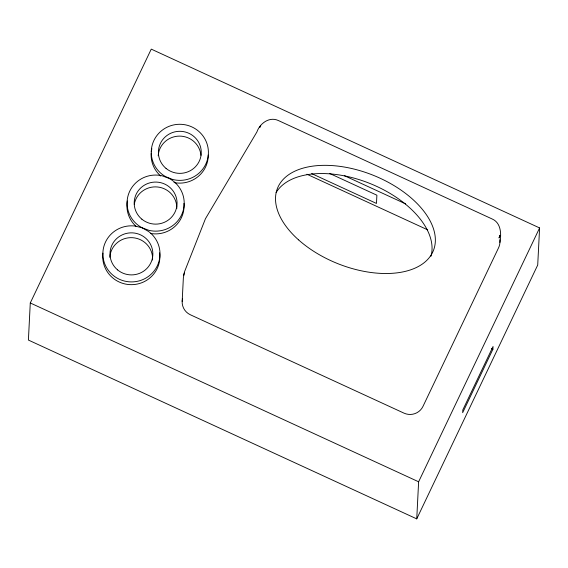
<?xml version="1.0" encoding="UTF-8"?>
<svg xmlns="http://www.w3.org/2000/svg" width="568" height="568" viewBox="0 0 568 568"><rect width="100%" height="100%" fill="white"/><g stroke="black" fill="none" stroke-linecap="round" stroke-linejoin="round"><path stroke-width="0.85" d="M30.281 302.971L28.4 340.062L416.742 518.875L537.718 265.029L539.6 227.938L151.258 49.125L30.281 302.971L418.623 481.785L416.742 518.875M182.172 301.445L183.372 277.66L184.572 271.625L205.453 218.723L256.885 131.996C259.817 123.377 269.466 116.248 278.512 120.601L492.101 218.95C501.196 222.848 501.445 234.165 499.918 242.437M492.91 349.235L493.052 346.487L462.806 409.947L462.664 412.695L492.91 349.235L491.476 348.567M184.266 272.853L183.606 275.615M418.623 481.785L539.6 227.938M344.35 175.668L405.616 203.876M329.653 173.453L376.889 195.207L376.47 203.443L311.619 173.581M306.912 174.227L427.718 229.855M182.569 298.725A14.292 14.022 2.9 0 0 190.394 314.786L403.983 413.135A14.292 14.022 2.9 0 0 422.975 406.404L498.59 247.747A14.292 14.022 2.9 0 0 499.769 239.689M276.091 192.616A83.95 47.613 21.8 0 1 371.046 183.925A83.95 47.613 21.8 0 1 430.956 256.26M134.282 204.203A21.435 21.03 2.9 0 1 157.535 186.986A21.435 21.03 2.9 0 1 176.811 208.491M109.802 257.311A21.435 21.03 2.9 0 1 132.543 237.694A21.435 21.03 2.9 0 1 152.579 260.052M183.954 203.401A28.577 28.045 2.9 0 1 150.584 233.469M135.929 226.256A28.577 28.045 2.9 0 1 127.338 200.98M159.601 252.817A28.577 28.045 2.9 0 1 131.492 284.667A28.577 28.045 2.9 0 1 102.936 253.101M208.264 155.036A28.577 28.045 2.9 0 1 174 182.555M160.758 176.052A28.577 28.045 2.9 0 1 151.152 153.502M151.294 151.869A28.577 28.045 2.9 0 1 151.862 148.653M158.195 155.774A21.435 21.03 2.9 0 1 179.332 136.107A21.435 21.03 2.9 0 1 200.937 155.362M500.017 235.301L499.087 237.893L500.017 235.301M260.464 125.989L259.611 127.622L260.712 125.606L260.464 125.989M142.128 227.789L134.971 226.05A28.577 28.045 2.9 0 0 103.582 260.08A28.577 28.045 2.9 0 0 146.956 277.447A28.577 28.045 2.9 0 0 148.674 231.538L142.128 227.789A28.577 28.045 2.9 0 1 128.9 193.141A28.577 28.045 2.9 0 1 162.157 175.81L169.136 178.409A28.577 28.045 2.9 0 1 182.364 213.064A28.577 28.045 2.9 0 1 149.107 230.395L142.128 227.789M172.53 179.431L165.622 176.641A28.577 28.045 2.9 0 1 163.35 129.383A28.577 28.045 2.9 0 1 207.952 147.417A28.577 28.045 2.9 0 1 172.53 179.431M298.519 239.845A83.95 47.613 21.8 0 0 432.461 252.654A83.95 47.613 21.8 0 0 335.297 165.835A83.95 47.613 21.8 0 0 298.519 239.845M141.844 219.177A21.435 21.03 2.9 0 0 176.733 206.809A21.435 21.03 2.9 0 0 148.319 183.315A21.435 21.03 2.9 0 0 141.844 219.177M117.647 269.949A21.435 21.03 2.9 0 0 152.536 257.581A21.435 21.03 2.9 0 0 124.122 234.087A21.435 21.03 2.9 0 0 117.647 269.949M166.033 168.405A21.435 21.03 2.9 0 0 200.93 156.044A21.435 21.03 2.9 0 0 172.509 132.55A21.435 21.03 2.9 0 0 166.033 168.405"/></g></svg>
